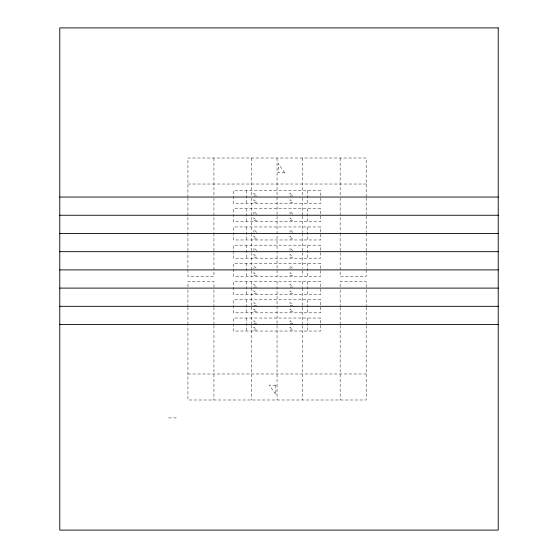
<?xml version="1.0" encoding="UTF-8"?>
<svg xmlns="http://www.w3.org/2000/svg" width="558" height="558" viewBox="0 0 558 558"><rect width="100%" height="100%" fill="white"/><g stroke="black" fill="none" stroke-linecap="round" stroke-linejoin="round"><path stroke-width="0.42" stroke-dasharray="2.79 2.09" d="M187.934 184.021L366.174 184.021M187.934 373.979L366.174 373.979M168.642 417.9L177.59 417.9M292.852 214.202L290.007 211.384L290.007 214.202M292.852 232.414L290.007 229.596L290.007 232.414M256.736 214.202L253.89 211.384L253.89 214.202M292.852 250.633L290.007 247.808L290.007 250.633M256.736 232.414L253.89 229.596L253.89 232.414M292.287 268.279L290.007 266.026L290.007 268.844M256.736 250.633L253.89 247.808L253.89 250.633M256.171 268.279L253.89 266.026L253.89 268.844M366.174 197.037L366.174 158.005L187.934 158.005L187.934 197.037M366.174 197.902L366.174 214.384M366.174 216.113L366.174 232.595M366.174 233.467L366.174 250.814M366.174 252.544L366.174 268.161M366.174 269.891L366.174 276.398L340.15 276.398L340.15 252.544M366.174 287.293L366.174 281.602L340.15 281.602L340.15 287.293M366.174 289.839L366.174 306.321M366.174 307.186L366.174 323.668M366.174 325.405L366.174 399.995L187.934 399.995L187.934 325.405M340.15 158.005L340.15 197.037M340.15 197.902L340.15 232.595M340.15 233.467L340.15 250.814M340.15 289.839L340.15 306.321M340.15 307.186L340.15 324.533M340.15 325.405L340.15 399.995M307.625 190.529L307.625 203.537M307.625 208.741L307.625 221.756M307.625 226.96L307.625 239.968M307.625 245.171L307.625 258.187M307.625 263.39L307.625 276.398M307.625 281.602L307.625 294.61M307.625 299.813L307.625 312.829M307.625 318.032L307.625 331.04M302.422 158.005L302.422 196.165M302.422 197.902L302.422 215.249M302.422 216.113L302.422 232.595M302.422 233.467L302.422 250.814M302.422 252.544L302.422 268.161M302.422 270.707L302.422 276.398M302.422 281.602L302.422 287.293M302.422 288.109L302.422 305.456M302.422 307.186L302.422 323.668M302.422 325.405L302.422 399.995M277.054 158.005L277.054 276.398M277.054 281.602L277.054 399.995M251.679 158.005L251.679 196.165M251.679 197.902L251.679 232.595M251.679 233.467L251.679 250.814M251.679 252.544L251.679 269.891M251.679 270.707L251.679 276.398M251.679 281.602L251.679 287.293M251.679 288.109L251.679 305.456M251.679 307.186L251.679 324.533M251.679 325.405L251.679 399.995M246.476 190.529L246.476 203.537M246.476 208.741L246.476 221.756M246.476 226.96L246.476 239.968M246.476 245.171L246.476 258.187M246.476 263.39L246.476 276.398M246.476 281.602L246.476 294.61M246.476 299.813L246.476 312.829M246.476 318.032L246.476 331.04M213.951 158.005L213.951 197.037M213.951 197.902L213.951 232.595M213.951 233.467L213.951 250.814M213.951 252.544L213.951 276.398L187.934 276.398L187.934 252.544M213.951 287.293L213.951 281.602L187.934 281.602L187.934 287.293M213.951 289.839L213.951 306.321M213.951 307.186L213.951 324.533M213.951 325.405L213.951 399.995M187.934 197.902L187.934 232.595M187.934 233.467L187.934 250.814M187.934 289.839L187.934 306.321M187.934 307.186L187.934 324.533M284.775 172.854L278.268 172.854L278.268 163.396L284.775 172.854M320.634 190.529L233.467 190.529L233.467 203.537L320.634 203.537L320.634 190.529M256.736 195.991L253.89 195.991L253.89 193.166L256.736 195.991M292.852 195.991L290.007 195.991L290.007 193.166L292.852 195.991M256.736 202.491L253.89 202.491L253.89 199.673L256.736 202.491M292.852 202.491L290.007 202.491L290.007 199.673L292.852 202.491M320.634 208.741L233.467 208.741L233.467 221.756L320.634 221.756L320.634 208.741M256.736 220.71L253.89 220.71L253.89 217.885L256.736 220.71M292.852 220.71L290.007 220.71L290.007 217.885L292.852 220.71M320.634 226.96L233.467 226.96L233.467 239.968L320.634 239.968L320.634 226.96M256.736 238.922L253.89 238.922L253.89 236.104L256.736 238.922M292.852 238.922L290.007 238.922L290.007 236.104L292.852 238.922M320.634 245.171L233.467 245.171L233.467 258.187L320.634 258.187L320.634 245.171M256.736 257.133L253.89 257.133L253.89 254.315L256.736 257.133M292.852 257.133L290.007 257.133L290.007 254.315L292.852 257.133M320.634 263.39L233.467 263.39L233.467 276.398L320.634 276.398L320.634 263.39M256.736 275.352L253.89 275.352L253.89 272.534L256.736 275.352M292.852 275.352L290.007 275.352L290.007 272.534L292.852 275.352M320.634 281.602L233.467 281.602L233.467 294.61L320.634 294.61L320.634 281.602M256.736 287.063L253.89 287.063L253.89 284.238L256.736 287.063M292.852 287.063L290.007 287.063L290.007 284.238L292.852 287.063M256.736 293.564L253.89 293.564L253.89 290.746L256.736 293.564M292.852 293.564L290.007 293.564L290.007 290.746L292.852 293.564M320.634 299.813L233.467 299.813L233.467 312.829L320.634 312.829L320.634 299.813M256.736 305.275L253.89 305.275L253.89 302.457L256.736 305.275M292.852 305.275L290.007 305.275L290.007 302.457L292.852 305.275M256.736 311.783L253.89 311.783L253.89 308.958L256.736 311.783M292.852 311.783L290.007 311.783L290.007 308.958L292.852 311.783M320.634 318.032L233.467 318.032L233.467 331.04L320.634 331.04L320.634 318.032M256.736 323.487L253.89 323.487L253.89 320.669L256.736 323.487M292.852 323.487L290.007 323.487L290.007 320.669L292.852 323.487M256.736 329.994L253.89 329.994L253.89 327.176L256.736 329.994M292.852 329.994L290.007 329.994L290.007 327.176L292.852 329.994M275.833 385.146L269.333 385.146L275.833 394.604L275.833 385.146"/><path stroke-width="0.84" d="M59.776 197.037L498.224 197.037M59.776 215.249L498.224 215.249M59.776 233.467L498.224 233.467M59.776 251.679L498.224 251.679M59.776 269.891L498.224 269.891M59.776 288.109L498.224 288.109M59.776 306.321L498.224 306.321M59.776 324.533L498.224 324.533M498.224 27.9L59.776 27.9L59.776 530.1L498.224 530.1L498.224 27.9"/></g></svg>
